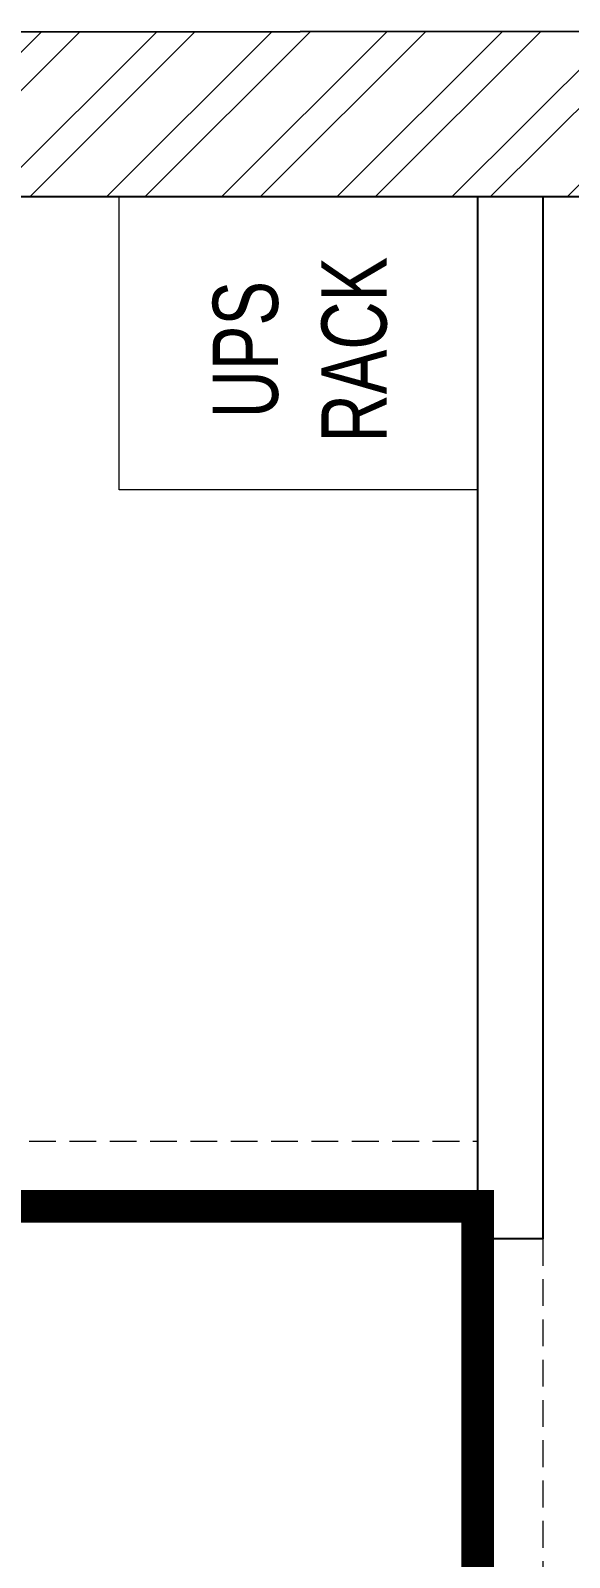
# Model space of a CAD drawing. Header units: feet. Extents: x 10029656 to 10036081, y -5940859 to -5924164.
# Drawn here: x 10033625 to 10034452, y -5926513 to -5924169 of the extents above; entities that cross this region are included whole.
import ezdxf

# ---------------------------------------------------------------- set-up
doc = ezdxf.new("R2010")
doc.units = ezdxf.units.FT
doc.header["$LTSCALE"] = 33
doc.header["$MEASUREMENT"] = 0
doc.linetypes.add('a_p6_plan_L18$0$HIDDEN', pattern=[0.375, 0.25, -0.125])
doc.linetypes.add('ACAD_ISO03W100', pattern=[30, 12, -18])
doc.layers.add('A-WALL', color=1, linetype='Continuous')
for name, color, linetype, lineweight in [('LENS-DIM', 252, 'Continuous', 5), ('LENS-PARTITION', 21, 'Continuous', 25), ('LENS-TEXT', 31, 'Continuous', 5), ('LENS_CURTAIN', 5, 'a_p6_plan_L18$0$HIDDEN', 9), ('LK-FF&E WALL', 1, 'Continuous', 9), ('LK-TILES FINISH', 251, 'Continuous', 5), ('LN-HATCH', 251, 'Continuous', 0)]:
    doc.layers.add(name, color=color, linetype=linetype, lineweight=lineweight)
doc.styles.add('LK TXT', font='GILC____.TTF', dxfattribs={"height": 100})

# ---------------------------------------------------------------- blocks, each defined once
blk = doc.blocks.new('A$C3ba91a74')
at = {"layer": 'LN-HATCH'}
h = blk.add_hatch(dxfattribs=at)
h.set_pattern_fill('ANSI32', color=256, scale=333, angle=180)
h.set_pattern_definition([(225, (-9180360.630142398, 5278631.403512754), (88.29995930067012, -88.29995930067015), []), (225, (-9180419.496781833, 5278631.403512754), (88.29995930067012, -88.29995930067015), [])])
h.paths.add_polyline_path([(-1719.965338844806, -2656.925288707949), (-1969.965338844806, -2656.925288707949), (-1969.965338844806, -6386.925288707949), (-1719.965338844806, -6386.925288707949)])
h.paths.add_polyline_path([(-1719.965338844806, 1583.074680693447), (-1969.965338844806, 1583.074680693447), (-1969.965338844806, -2166.925341161899), (-1719.965338844806, -2166.925319306553)])
h.paths.add_polyline_path([(-1719.965338844806, 5668.074654466472), (-1969.965338844806, 5668.074654466472), (-1969.965338844806, 2083.074632611126), (-1719.965338844806, 2083.074654466473)])
h.paths.add_polyline_path([(3870.034594405442, 6122.580870789476), (-1254.965338844806, 6118.626357327215), (-1254.965338844806, 5868.074654466473), (3870.034661155195, 5868.074654466473)])
h.paths.add_polyline_path([(4450.125634409487, 5673.029335808941), (4200.125634970143, 5670.894321670756), (4200.126575425267, 2085.045684193261), (4450.125634409487, 2088.029313953593)])
h.paths.add_polyline_path([(4450.125634409487, 1588.029362035915), (4200.126706559211, 1585.045703939162), (4200.127689979971, -2164.633530453779), (4450.125634409487, -2161.970659820363)])
h.paths.add_polyline_path([(4450.125634409487, -2651.970607366413), (4200.127818491309, -2654.63350556232), (4200.128796605393, -6384.06942621246), (4450.125634409487, -6381.970607366413)])
h.paths.add_polyline_path([(4450.125634409487, -6731.970607366413), (4185.128888431936, -6734.19535651151), (4185.129434116184, -8814.823948033154), (4450.125634409487, -8811.970607366413)])
h.paths.add_polyline_path([(-1704.965338844806, -6736.92528870795), (-1969.965338844806, -6736.92528870795), (-1969.965338844806, -8816.92528870795), (-1704.965338844806, -8816.92528870795)])
at = {"layer": 'A-WALL'}
for p, q in [((-1969.965338844806, 6118.074654466473), (4450.125634409487, 6123.028476224281)), ((-1254.965338844806, 5868.074654466473), (3870.034661155195, 5868.074654466473))]:
    blk.add_line(p, q, dxfattribs=at)

msp = doc.modelspace()

# ---------------------------------------------------------------- linework, layer by layer
at = {"layer": 'LENS-PARTITION'}
msp.add_lwpolyline([(10034411.05711375, -5926023.647809962), (10034311.05711374, -5926023.647809962), (10034311.05711374, -5924423.647809963), (10034411.05711375, -5924423.647809963)], close=True, dxfattribs=at)
at = {"layer": 'LENS_CURTAIN', "ltscale": 5}
for points in [[(10033561.05711374, -5925873.647809964), (10034311.05711374, -5925873.647809964), (10034311.05711374, -5925973.647809964), (10033561.05711374, -5925973.647809964)], [(10034411.05711374, -5926023.647809962), (10034411.05711374, -5926773.647809962), (10034311.05711374, -5926773.647809962), (10034311.05711374, -5926023.647809962)]]:
    msp.add_lwpolyline(points, close=True, dxfattribs=at)
at = {"layer": 'LK-FF&E WALL'}
msp.add_lwpolyline([(10034311.05711374, -5924423.647809963), (10034311.05711374, -5924873.647429674), (10033761.05711186, -5924873.647429674), (10033761.05711186, -5924423.647809963)], close=True, dxfattribs=at)
at = {"layer": 'LK-TILES FINISH', "color": 212, "linetype": 'ACAD_ISO03W100', "ltscale": 0.05, "const_width": 50}
msp.add_lwpolyline([(10033561.05711374, -5925973.647809962), (10034311.05711374, -5925973.647809962), (10034311.05711374, -5927223.647809962), (10033561.05711374, -5927223.647809962)], close=True, dxfattribs=at)

# ---------------------------------------------------------------- block references
at = {"layer": 'LENS-DIM', "color": 7}
msp.add_blockref('A$C3ba91a74', (10031630.93079614, -5930291.72246443), dxfattribs=at)

# ---------------------------------------------------------------- texts
at = {"layer": 'LENS-TEXT', "color": 0, "linetype": 'Continuous', "ltscale": 3, "insert": (10034038.77326089, -5924658.608944847), "char_height": 100, "attachment_point": 5, "rotation": 90.00000000000006, "style": 'LK TXT'}
msp.add_mtext_dynamic_manual_height_columns('UPS\\PRACK', width=1099.486866972408, gutter_width=0.9999999999999992, heights=[0], dxfattribs=at)

doc.saveas('drawing.dxf')
